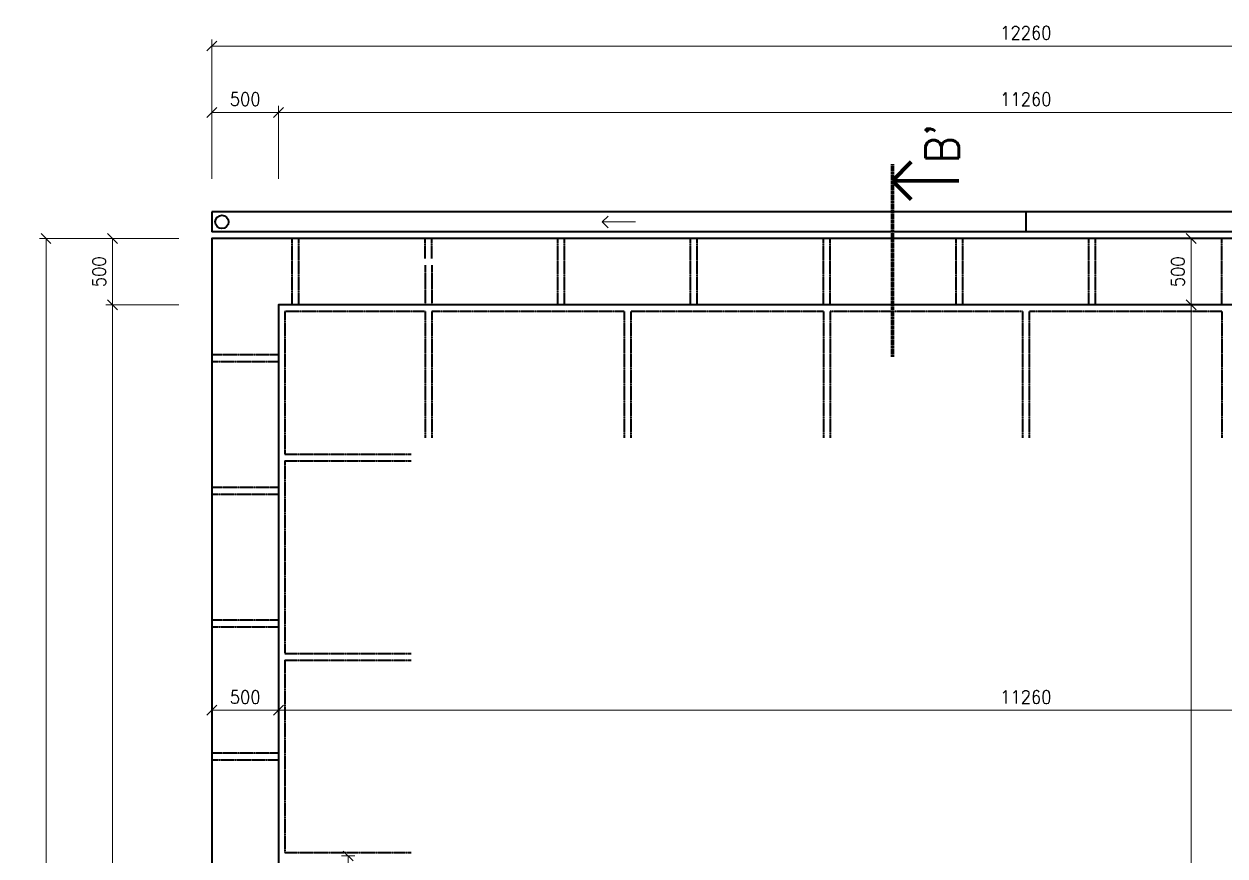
# Model space of a CAD drawing. Header units: millimetres. Extents: x 12861 to 36957, y 18531 to 36351.
# Drawn here: x 17711 to 26757, y 30085 to 36351 of the extents above; entities that cross this region are included whole.
import ezdxf
from ezdxf.enums import TextEntityAlignment as Align

# ---------------------------------------------------------------- set-up
doc = ezdxf.new("R2010")
doc.units = ezdxf.units.MM
doc.header["$MEASUREMENT"] = 0
doc.linetypes.add('ACAD_ISO02W100', pattern=[15, 12, -3])
doc.linetypes.add('ACAD_ISO10W100', pattern=[18, 12, -3, 0, -3])
for name, color, linetype, lineweight in [('0.18', 51, 'Continuous', 18), ('0.25', 7, 'Continuous', 25), ('0.35', 6, 'Continuous', 35), ('0.6', 10, 'Continuous', 60), ('0.7', 30, 'Continuous', 70)]:
    doc.layers.add(name, color=color, linetype=linetype, lineweight=lineweight)
doc.styles.add('MyTextStyle', font='romans.shx', dxfattribs={"width": 0.9})
doc.dimstyles.new('Standard SK ext', dxfattribs={"dimtxt": 100, "dimasz": 75, "dimexe": 50, "dimexo": 0, "dimgap": 50, "dimtad": 1, "dimdec": 0, "dimrnd": 5, "dimzin": 0, "dimdsep": 46, "dimtxsty": 'MyTextStyle', "dimblk": 'OBLIQUE', "dimcen": 0, "dimclrd": 51, "dimclre": 51, "dimadec": 0, "dimazin": 0, "dimtfac": 1, "dimtdec": 0, "dimtofl": 0, "dimtmove": 0, "dimatfit": 2, "dimfxl": 500, "dimfxlon": 1, "dimtolj": 1, "dimtzin": 0, "dimlwd": 18, "dimlwe": 18, "dimarcsym": 0})
doc.dimstyles.new('Standard SK int', dxfattribs={"dimtxt": 100, "dimasz": 75, "dimexe": 50, "dimexo": 0, "dimgap": 50, "dimtad": 1, "dimdec": 0, "dimrnd": 5, "dimzin": 0, "dimtxsty": 'MyTextStyle', "dimblk": 'OBLIQUE', "dimcen": 0, "dimclrd": 51, "dimclre": 51, "dimadec": 0, "dimazin": 1, "dimtm": 1e-09, "dimtfac": 1, "dimtdec": 0, "dimtofl": 0, "dimtmove": 0, "dimatfit": 2, "dimfxl": 50, "dimfxlon": 1, "dimtfill": 1, "dimtfillclr": 250, "dimtolj": 1, "dimtzin": 0, "dimlwd": 18, "dimlwe": 18, "dimarcsym": 0})

# ---------------------------------------------------------------- blocks, each defined once
blk = doc.blocks.new('_Oblique')
at = {"color": 0, "linetype": 'ByBlock', "lineweight": -2}
blk.add_line((-0.5, -0.5), (0.5, 0.5), dxfattribs=at)
blk = doc.blocks.new('*D9')
at = {"layer": '0.25', "color": 51, "linetype": 'Continuous', "lineweight": 18, "transparency": 16777216}
for p, q in [((18877.1, 34234.9), (18327.1, 34234.9)), ((18377.1, 24434.9), (18377.1, 34234.9)), ((18877.1, 24434.9), (18327.1, 24434.9))]:
    blk.add_line(p, q, dxfattribs=at)
at = {"layer": 'Defpoints', "color": 0, "linetype": 'Continuous', "transparency": 16777216}
for p in [(18377.1, 34234.9), (19627.1, 34234.9), (19627.1, 24434.9)]:
    blk.add_point(p, dxfattribs=at)
at = {"layer": '0.25', "color": 51, "linetype": 'Continuous', "lineweight": 18, "transparency": 16777216, "xscale": 75, "yscale": 75, "zscale": 75}
for p, rotation in [((18377.1, 34234.9), 90), ((18377.1, 24434.9), 270)]:
    blk.add_blockref('_Oblique', p, dxfattribs=dict(at, rotation=rotation))
at = {"layer": '0.25', "color": 0, "linetype": 'Continuous', "transparency": 16777216, "insert": (18277.1, 29334.9), "char_height": 100, "attachment_point": 5, "rotation": 90, "style": 'MyTextStyle'}
blk.add_mtext('\\A1;9800', dxfattribs=at)
blk = doc.blocks.new('*D10')
at = {"layer": '0.25', "color": 51, "linetype": 'Continuous', "lineweight": 18, "transparency": 16777216}
for p, q in [((18877.1, 34734.9), (18327.1, 34734.9)), ((18377.1, 34734.9), (18377.1, 34234.9)), ((18877.1, 34234.9), (18327.1, 34234.9))]:
    blk.add_line(p, q, dxfattribs=at)
at = {"layer": 'Defpoints', "color": 0, "linetype": 'Continuous', "transparency": 16777216}
for p in [(19127.1, 34734.9), (18377.1, 34234.9), (19627.1, 34234.9)]:
    blk.add_point(p, dxfattribs=at)
at = {"layer": '0.25', "color": 51, "linetype": 'Continuous', "lineweight": 18, "transparency": 16777216, "xscale": 75, "yscale": 75, "zscale": 75}
for p, rotation in [((18377.1, 34734.9), 90), ((18377.1, 34234.9), 270)]:
    blk.add_blockref('_Oblique', p, dxfattribs=dict(at, rotation=rotation))
at = {"layer": '0.25', "color": 0, "linetype": 'Continuous', "transparency": 16777216, "insert": (18277.1, 34484.9), "char_height": 100, "attachment_point": 5, "rotation": 90, "style": 'MyTextStyle'}
blk.add_mtext('\\A1;500', dxfattribs=at)
blk = doc.blocks.new('*D11')
at = {"layer": '0.25', "color": 51, "linetype": 'Continuous', "lineweight": 18, "transparency": 16777216}
for p, q in [((18377.1, 34734.9), (17827.1, 34734.9)), ((17877.1, 23934.9), (17877.1, 34734.9)), ((18377.1, 23934.9), (17827.1, 23934.9))]:
    blk.add_line(p, q, dxfattribs=at)
at = {"layer": 'Defpoints', "color": 0, "linetype": 'Continuous', "transparency": 16777216}
for p in [(17877.1, 34734.9), (19127.1, 34734.9), (19127.1, 23934.9)]:
    blk.add_point(p, dxfattribs=at)
at = {"layer": '0.25', "color": 51, "linetype": 'Continuous', "lineweight": 18, "transparency": 16777216, "xscale": 75, "yscale": 75, "zscale": 75}
for p, rotation in [((17877.1, 34734.9), 90), ((17877.1, 23934.9), 270)]:
    blk.add_blockref('_Oblique', p, dxfattribs=dict(at, rotation=rotation))
at = {"layer": '0.25', "color": 0, "linetype": 'Continuous', "transparency": 16777216, "insert": (17777.1, 29334.9), "char_height": 100, "attachment_point": 5, "rotation": 90, "style": 'MyTextStyle'}
blk.add_mtext('\\A1;10800', dxfattribs=at)
blk = doc.blocks.new('*D13')
at = {"layer": '0.25', "color": 51, "linetype": 'Continuous', "lineweight": 18, "transparency": 16777216}
for p, q in [((32137.1, 34734.9), (32687.1, 34734.9)), ((32637.1, 23934.9), (32637.1, 34734.9)), ((32137.1, 23934.9), (32687.1, 23934.9))]:
    blk.add_line(p, q, dxfattribs=at)
at = {"layer": 'Defpoints', "color": 0, "linetype": 'Continuous', "transparency": 16777216}
for p in [(19127.1, 34734.9), (32637.1, 34734.9), (31387.1, 23934.9)]:
    blk.add_point(p, dxfattribs=at)
at = {"layer": '0.25', "color": 51, "linetype": 'Continuous', "lineweight": 18, "transparency": 16777216, "xscale": 75, "yscale": 75, "zscale": 75}
for p, rotation in [((32637.1, 34734.9), 90), ((32637.1, 23934.9), 270)]:
    blk.add_blockref('_Oblique', p, dxfattribs=dict(at, rotation=rotation))
at = {"layer": '0.25', "color": 0, "linetype": 'Continuous', "transparency": 16777216, "insert": (32537.1, 29334.9), "char_height": 100, "attachment_point": 5, "rotation": 90, "style": 'MyTextStyle'}
blk.add_mtext('\\A1;10800', dxfattribs=at)
blk = doc.blocks.new('*D21')
at = {"layer": '0.25', "color": 51, "linetype": 'Continuous', "lineweight": 18, "transparency": 16777216}
for p, q in [((20102.1, 30084.9), (20202.1, 30084.9)), ((20152.1, 28584.9), (20152.1, 30084.9)), ((20102.1, 28584.9), (20202.1, 28584.9))]:
    blk.add_line(p, q, dxfattribs=at)
at = {"layer": 'Defpoints', "color": 0, "linetype": 'Continuous', "transparency": 16777216}
for p in [(19677.1, 30084.9), (20152.1, 30084.9), (19677.1, 28584.9)]:
    blk.add_point(p, dxfattribs=at)
at = {"layer": '0.25', "color": 51, "linetype": 'Continuous', "lineweight": 18, "transparency": 16777216, "xscale": 75, "yscale": 75, "zscale": 75}
for p, rotation in [((20152.1, 30084.9), 90), ((20152.1, 28584.9), 270)]:
    blk.add_blockref('_Oblique', p, dxfattribs=dict(at, rotation=rotation))
at = {"layer": '0.25', "color": 0, "linetype": 'Continuous', "transparency": 16777216, "insert": (20052.1, 29334.9), "char_height": 100, "attachment_point": 5, "rotation": 90, "style": 'MyTextStyle', "bg_fill": 3, "box_fill_scale": 1.25, "bg_fill_color": 256, "bg_fill_true_color": 13158600, "bg_fill_transparency": 0}
blk.add_mtext('\\A1;1500', dxfattribs=at)
blk = doc.blocks.new('*D26')
at = {"layer": '0.25', "color": 51, "linetype": 'Continuous', "lineweight": 18, "transparency": 16777216}
for p, q in [((19627.1, 31232.1), (19627.1, 31132.1)), ((30887.1, 31232.1), (30887.1, 31132.1)), ((19627.1, 31182.1), (30887.1, 31182.1))]:
    blk.add_line(p, q, dxfattribs=at)
at = {"layer": 'Defpoints', "color": 0, "linetype": 'Continuous', "transparency": 16777216}
for p in [(19627.1, 34234.9), (30887.1, 34234.9), (30887.1, 31182.1)]:
    blk.add_point(p, dxfattribs=at)
at = {"layer": '0.25', "color": 51, "linetype": 'Continuous', "lineweight": 18, "transparency": 16777216, "xscale": 75, "yscale": 75, "zscale": 75, "rotation": 180}
blk.add_blockref('_Oblique', (19627.1, 31182.1), dxfattribs=at)
at = {"layer": '0.25', "color": 51, "linetype": 'Continuous', "lineweight": 18, "transparency": 16777216, "xscale": 75, "yscale": 75, "zscale": 75}
blk.add_blockref('_Oblique', (30887.1, 31182.1), dxfattribs=at)
at = {"layer": '0.25', "color": 0, "linetype": 'Continuous', "transparency": 16777216, "insert": (25257.1, 31282.1), "char_height": 100, "attachment_point": 5, "style": 'MyTextStyle', "bg_fill": 3, "box_fill_scale": 1.25, "bg_fill_color": 256, "bg_fill_true_color": 13158600, "bg_fill_transparency": 0}
blk.add_mtext('\\A1;11260', dxfattribs=at)
blk = doc.blocks.new('*D29')
at = {"layer": '0.25', "color": 51, "linetype": 'Continuous', "lineweight": 18, "transparency": 16777216}
for p, q in [((26452.5, 34234.9), (26552.5, 34234.9)), ((26502.5, 24434.9), (26502.5, 34234.9)), ((26552.5, 24434.9), (26452.5, 24434.9))]:
    blk.add_line(p, q, dxfattribs=at)
at = {"layer": 'Defpoints', "color": 0, "linetype": 'Continuous', "transparency": 16777216}
for p in [(19627.1, 34234.9), (26502.5, 34234.9), (30887.1, 24434.9)]:
    blk.add_point(p, dxfattribs=at)
at = {"layer": '0.25', "color": 51, "linetype": 'Continuous', "lineweight": 18, "transparency": 16777216, "xscale": 75, "yscale": 75, "zscale": 75}
for p, rotation in [((26502.5, 34234.9), 90), ((26502.5, 24434.9), 270)]:
    blk.add_blockref('_Oblique', p, dxfattribs=dict(at, rotation=rotation))
at = {"layer": '0.25', "color": 0, "linetype": 'Continuous', "transparency": 16777216, "insert": (26402.5, 29334.9), "char_height": 100, "attachment_point": 5, "rotation": 90, "style": 'MyTextStyle', "bg_fill": 3, "box_fill_scale": 1.25, "bg_fill_color": 256, "bg_fill_true_color": 13158600, "bg_fill_transparency": 0}
blk.add_mtext('\\A1;9800', dxfattribs=at)
blk = doc.blocks.new('*D30')
at = {"layer": '0.25', "color": 51, "linetype": 'Continuous', "lineweight": 18, "transparency": 16777216}
for p, q in [((26452.5, 34734.9), (26552.5, 34734.9)), ((26502.5, 34234.9), (26502.5, 34734.9)), ((26452.5, 34234.9), (26552.5, 34234.9))]:
    blk.add_line(p, q, dxfattribs=at)
at = {"layer": 'Defpoints', "color": 0, "linetype": 'Continuous', "transparency": 16777216}
for p in [(19127.1, 34734.9), (26502.5, 34734.9), (19627.1, 34234.9)]:
    blk.add_point(p, dxfattribs=at)
at = {"layer": '0.25', "color": 51, "linetype": 'Continuous', "lineweight": 18, "transparency": 16777216, "xscale": 75, "yscale": 75, "zscale": 75}
for p, rotation in [((26502.5, 34734.9), 90), ((26502.5, 34234.9), 270)]:
    blk.add_blockref('_Oblique', p, dxfattribs=dict(at, rotation=rotation))
at = {"layer": '0.25', "color": 0, "linetype": 'Continuous', "transparency": 16777216, "insert": (26402.5, 34484.9), "char_height": 100, "attachment_point": 5, "rotation": 90, "style": 'MyTextStyle', "bg_fill": 3, "box_fill_scale": 1.25, "bg_fill_color": 256, "bg_fill_true_color": 13158600, "bg_fill_transparency": 0}
blk.add_mtext('\\A1;500', dxfattribs=at)
blk = doc.blocks.new('*D31')
at = {"layer": '0.25', "color": 51, "linetype": 'Continuous', "lineweight": 18, "transparency": 16777216}
for p, q in [((19127.1, 35184.9), (19127.1, 35734.9)), ((19627.1, 35184.9), (19627.1, 35734.9)), ((19127.1, 35684.9), (19627.1, 35684.9))]:
    blk.add_line(p, q, dxfattribs=at)
at = {"layer": 'Defpoints', "color": 0, "linetype": 'Continuous', "transparency": 16777216}
for p in [(19627.1, 35684.9), (19127.1, 34734.9), (19627.1, 34234.9)]:
    blk.add_point(p, dxfattribs=at)
at = {"layer": '0.25', "color": 51, "linetype": 'Continuous', "lineweight": 18, "transparency": 16777216, "xscale": 75, "yscale": 75, "zscale": 75, "rotation": 180}
blk.add_blockref('_Oblique', (19127.1, 35684.9), dxfattribs=at)
at = {"layer": '0.25', "color": 51, "linetype": 'Continuous', "lineweight": 18, "transparency": 16777216, "xscale": 75, "yscale": 75, "zscale": 75}
blk.add_blockref('_Oblique', (19627.1, 35684.9), dxfattribs=at)
at = {"layer": '0.25', "color": 0, "linetype": 'Continuous', "transparency": 16777216, "insert": (19377.1, 35784.9), "char_height": 100, "attachment_point": 5, "style": 'MyTextStyle'}
blk.add_mtext('\\A1;500', dxfattribs=at)
blk = doc.blocks.new('*D32')
at = {"layer": '0.25', "color": 51, "linetype": 'Continuous', "lineweight": 18, "transparency": 16777216}
for p, q in [((19627.1, 35184.9), (19627.1, 35734.9)), ((30887.1, 35184.9), (30887.1, 35734.9)), ((19627.1, 35684.9), (30887.1, 35684.9))]:
    blk.add_line(p, q, dxfattribs=at)
at = {"layer": 'Defpoints', "color": 0, "linetype": 'Continuous', "transparency": 16777216}
for p in [(30887.1, 35684.9), (19627.1, 34234.9), (30887.1, 34234.9)]:
    blk.add_point(p, dxfattribs=at)
at = {"layer": '0.25', "color": 51, "linetype": 'Continuous', "lineweight": 18, "transparency": 16777216, "xscale": 75, "yscale": 75, "zscale": 75, "rotation": 180}
blk.add_blockref('_Oblique', (19627.1, 35684.9), dxfattribs=at)
at = {"layer": '0.25', "color": 51, "linetype": 'Continuous', "lineweight": 18, "transparency": 16777216, "xscale": 75, "yscale": 75, "zscale": 75}
blk.add_blockref('_Oblique', (30887.1, 35684.9), dxfattribs=at)
at = {"layer": '0.25', "color": 0, "linetype": 'Continuous', "transparency": 16777216, "insert": (25257.1, 35784.9), "char_height": 100, "attachment_point": 5, "style": 'MyTextStyle'}
blk.add_mtext('\\A1;11260', dxfattribs=at)
blk = doc.blocks.new('*D34')
at = {"layer": '0.25', "color": 51, "linetype": 'Continuous', "lineweight": 18, "transparency": 16777216}
for p, q in [((19127.1, 35684.9), (19127.1, 36234.9)), ((19127.1, 36184.9), (31387.1, 36184.9)), ((31387.1, 35684.9), (31387.1, 36234.9))]:
    blk.add_line(p, q, dxfattribs=at)
at = {"layer": 'Defpoints', "color": 0, "linetype": 'Continuous', "transparency": 16777216}
for p in [(31387.1, 36184.9), (19127.1, 34734.9), (31387.1, 34734.9)]:
    blk.add_point(p, dxfattribs=at)
at = {"layer": '0.25', "color": 51, "linetype": 'Continuous', "lineweight": 18, "transparency": 16777216, "xscale": 75, "yscale": 75, "zscale": 75, "rotation": 180}
blk.add_blockref('_Oblique', (19127.1, 36184.9), dxfattribs=at)
at = {"layer": '0.25', "color": 51, "linetype": 'Continuous', "lineweight": 18, "transparency": 16777216, "xscale": 75, "yscale": 75, "zscale": 75}
blk.add_blockref('_Oblique', (31387.1, 36184.9), dxfattribs=at)
at = {"layer": '0.25', "color": 0, "linetype": 'Continuous', "transparency": 16777216, "insert": (25257.1, 36284.9), "char_height": 100, "attachment_point": 5, "style": 'MyTextStyle'}
blk.add_mtext('\\A1;12260', dxfattribs=at)
blk = doc.blocks.new('*D37')
at = {"layer": '0.25', "color": 51, "linetype": 'Continuous', "lineweight": 18, "transparency": 16777216}
for p, q in [((19127.1, 31232.1), (19127.1, 31132.1)), ((19627.1, 31232.1), (19627.1, 31132.1)), ((19627.1, 31182.1), (19127.1, 31182.1))]:
    blk.add_line(p, q, dxfattribs=at)
at = {"layer": 'Defpoints', "color": 0, "linetype": 'Continuous', "transparency": 16777216}
for p in [(19627.1, 34234.9), (19127.1, 31809.9), (19127.1, 31182.1)]:
    blk.add_point(p, dxfattribs=at)
at = {"layer": '0.25', "color": 51, "linetype": 'Continuous', "lineweight": 18, "transparency": 16777216, "xscale": 75, "yscale": 75, "zscale": 75, "rotation": 180}
blk.add_blockref('_Oblique', (19127.1, 31182.1), dxfattribs=at)
at = {"layer": '0.25', "color": 51, "linetype": 'Continuous', "lineweight": 18, "transparency": 16777216, "xscale": 75, "yscale": 75, "zscale": 75}
blk.add_blockref('_Oblique', (19627.1, 31182.1), dxfattribs=at)
at = {"layer": '0.25', "color": 0, "linetype": 'Continuous', "transparency": 16777216, "insert": (19377.1, 31282.1), "char_height": 100, "attachment_point": 5, "style": 'MyTextStyle', "bg_fill": 3, "box_fill_scale": 1.25, "bg_fill_color": 256, "bg_fill_true_color": 13158600, "bg_fill_transparency": 0}
blk.add_mtext('\\A1;500', dxfattribs=at)

msp = doc.modelspace()

# ---------------------------------------------------------------- linework, layer by layer
at = {"layer": '0.18', "linetype": 'Continuous'}
for p, q in [((22067.1, 34859.9), (22111.2, 34904.1)), ((22317.1, 34859.9), (22067.1, 34859.9)), ((22067.1, 34859.9), (22111.2, 34815.7))]:
    msp.add_line(p, q, dxfattribs=at)
at = {"layer": '0.35', "linetype": 'Continuous'}
for p, q in [((31387.1, 34934.9), (19127.1, 34934.9)), ((19127.1, 34934.9), (19127.1, 34784.9)), ((31387.1, 34784.9), (19127.1, 34784.9))]:
    msp.add_line(p, q, dxfattribs=at)
at = {"layer": '0.35', "linetype": 'ACAD_ISO02W100', "ltscale": 0.2}
for p, q in [((19732.1, 34234.9), (19732.1, 34734.9)), ((19782.1, 34234.9), (19782.1, 34734.9)), ((20732.1, 34584.9), (20732.1, 34734.9)), ((20782.1, 34584.9), (20782.1, 34734.9)), ((21732.1, 34234.9), (21732.1, 34734.9)), ((21782.1, 34234.9), (21782.1, 34734.9)), ((22732.1, 34234.9), (22732.1, 34734.9)), ((22782.1, 34234.9), (22782.1, 34734.9)), ((23732.1, 34234.9), (23732.1, 34734.9)), ((23782.1, 34234.9), (23782.1, 34734.9)), ((24732.1, 34234.9), (24732.1, 34734.9)), ((24782.1, 34234.9), (24782.1, 34734.9)), ((25732.1, 34234.9), (25732.1, 34734.9)), ((25782.1, 34234.9), (25782.1, 34734.9)), ((26732.1, 34234.9), (26732.1, 34734.9)), ((20732.1, 34534.9), (20732.1, 34234.9)), ((20782.1, 34534.9), (20782.1, 34234.9)), ((20732.1, 34184.9), (20732.1, 33234.9)), ((20782.1, 34184.9), (20782.1, 33234.9)), ((22232.1, 34184.9), (22232.1, 33234.9)), ((22282.1, 34184.9), (22282.1, 33234.9)), ((23732.1, 34184.9), (23732.1, 33234.9)), ((23782.1, 34184.9), (23782.1, 33234.9)), ((25232.1, 34184.9), (25232.1, 33234.9)), ((25282.1, 34184.9), (25282.1, 33234.9)), ((26732.1, 34184.9), (26732.1, 33234.9)), ((19627.1, 33859.9), (19127.1, 33859.9)), ((19127.1, 33809.9), (19627.1, 33809.9)), ((19677.1, 33109.9), (20627.1, 33109.9)), ((19677.1, 33059.9), (20627.1, 33059.9)), ((19627.1, 32859.9), (19127.1, 32859.9)), ((19127.1, 32809.9), (19627.1, 32809.9)), ((19627.1, 31859.9), (19127.1, 31859.9)), ((19127.1, 31809.9), (19627.1, 31809.9)), ((19677.1, 31609.9), (20627.1, 31609.9)), ((19677.1, 31559.9), (20627.1, 31559.9)), ((19627.1, 30859.9), (19127.1, 30859.9)), ((19127.1, 30809.9), (19627.1, 30809.9)), ((19677.1, 30109.9), (20627.1, 30109.9))]:
    msp.add_line(p, q, dxfattribs=at)
at = {"layer": '0.35', "ltscale": 2}
for points in [[(19127.1, 23934.9), (31387.1, 23934.9), (31387.1, 34734.9), (19127.1, 34734.9)], [(19627.1, 24434.9), (30887.1, 24434.9), (30887.1, 34234.9), (19627.1, 34234.9)]]:
    msp.add_lwpolyline(points, close=True, dxfattribs=at)
at = {"layer": '0.35', "linetype": 'ACAD_ISO02W100', "ltscale": 0.2}
for points in [[(20732.1, 34184.9), (19677.1, 34184.9), (19677.1, 33109.9)], [(22232.1, 34184.9), (20782.1, 34184.9)], [(23732.1, 34184.9), (22282.1, 34184.9)], [(25232.1, 34184.9), (23782.1, 34184.9)], [(26732.1, 34184.9), (25282.1, 34184.9)], [(19677.1, 33059.9), (19677.1, 31609.9)], [(19677.1, 31559.9), (19677.1, 30109.9)]]:
    msp.add_lwpolyline(points, dxfattribs=at)
at = {"layer": '0.35', "linetype": 'Continuous'}
msp.add_circle((19202.1, 34859.9), 50, dxfattribs=at)
at = {"layer": '0.7'}
for p, q in [((24251.9, 35170.2), (24393.4, 35311.6)), ((24751.9, 35170.2), (24251.9, 35170.2)), ((24251.9, 35170.2), (24393.4, 35028.8))]:
    msp.add_line(p, q, dxfattribs=at)
at = {"layer": '0.7', "linetype": 'ACAD_ISO10W100', "ltscale": 0.5}
msp.add_line((24251.9, 35295.2), (24251.9, 33845.2), dxfattribs=at)

# ---------------------------------------------------------------- texts
at = {"layer": '0.6', "style": 'MyTextStyle', "width": 0.9}
msp.add_text("B'", height=250, rotation=90, dxfattribs=at).set_placement((24751.9, 35600.9), align=Align.RIGHT)

# ---------------------------------------------------------------- dimensions: what is measured, and where the dimension line sits
at = {"layer": '0.25', "linetype": 'Continuous'}
for base, p1, p2, picture, middle in [((17877.1, 34734.9), (19127.1, 23934.9), (19127.1, 34734.9), '*D11', (17777.1, 29334.9)), ((18377.1, 34234.9), (19127.1, 34734.9), (19627.1, 34234.9), '*D10', (18277.1, 34484.9)), ((32637.1, 34734.9), (31387.1, 23934.9), (19127.1, 34734.9), '*D13', (32537.1, 29334.9)), ((18377.1, 34234.9), (19627.1, 24434.9), (19627.1, 34234.9), '*D9', (18277.1, 29334.9))]:
    dim = msp.add_linear_dim(base=base, p1=p1, p2=p2, angle=270, dimstyle='Standard SK ext', dxfattribs=at)
    dim.commit()
    dim.dimension.update_dxf_attribs({"geometry": picture, "text_midpoint": middle})

# ---------------------------------------------------------------- next in the draw order: dimensions: what is measured, and where the dimension line sits
dim = msp.add_linear_dim(base=(30887.1, 31182.1), p1=(19627.1, 34234.9), p2=(30887.1, 34234.9), dimstyle='Standard SK int', override={"dimtmove": 1}, dxfattribs=at)
dim.commit()
dim.dimension.update_dxf_attribs({"geometry": '*D26', "text_midpoint": (25257.1, 31282.1)})
dim = msp.add_linear_dim(base=(20152.1, 30084.9), p1=(19677.1, 28584.9), p2=(19677.1, 30084.9), angle=90, dimstyle='Standard SK int', override={"dimtmove": 1}, dxfattribs=at)
dim.commit()
dim.dimension.update_dxf_attribs({"geometry": '*D21', "text_midpoint": (20052.1, 29334.9)})

# ---------------------------------------------------------------- next in the draw order: dimensions: what is measured, and where the dimension line sits
dim = msp.add_linear_dim(base=(26502.5, 34234.9), p1=(30887.1, 24434.9), p2=(19627.1, 34234.9), angle=90, dimstyle='Standard SK int', override={"dimtmove": 1}, dxfattribs=at)
dim.commit()
dim.dimension.update_dxf_attribs({"geometry": '*D29', "text_midpoint": (26402.5, 29334.9)})

# ---------------------------------------------------------------- next in the draw order: dimensions: what is measured, and where the dimension line sits
dim = msp.add_linear_dim(base=(26502.5, 34734.9), p1=(19627.1, 34234.9), p2=(19127.1, 34734.9), angle=90, dimstyle='Standard SK int', override={"dimtmove": 1}, dxfattribs=at)
dim.commit()
dim.dimension.update_dxf_attribs({"geometry": '*D30', "text_midpoint": (26402.5, 34484.9)})

# ---------------------------------------------------------------- next in the draw order: linework, layer by layer
at = {"layer": '0.35', "linetype": 'Continuous'}
msp.add_line((25257.1, 34934.9), (25257.1, 34784.9), dxfattribs=at)

# ---------------------------------------------------------------- next in the draw order: dimensions: what is measured, and where the dimension line sits
at = {"layer": '0.25', "linetype": 'Continuous'}
for base, p1, p2, picture, middle in [((31387.1, 36184.9), (19127.1, 34734.9), (31387.1, 34734.9), '*D34', (25257.1, 36284.9)), ((19627.1, 35684.9), (19127.1, 34734.9), (19627.1, 34234.9), '*D31', (19377.1, 35784.9)), ((30887.1, 35684.9), (19627.1, 34234.9), (30887.1, 34234.9), '*D32', (25257.1, 35784.9))]:
    dim = msp.add_linear_dim(base=base, p1=p1, p2=p2, dimstyle='Standard SK ext', dxfattribs=at)
    dim.commit()
    dim.dimension.update_dxf_attribs({"geometry": picture, "text_midpoint": middle})

# ---------------------------------------------------------------- next in the draw order: dimensions: what is measured, and where the dimension line sits
dim = msp.add_linear_dim(base=(19127.1, 31182.1), p1=(19627.1, 34234.9), p2=(19127.1, 31809.9), dimstyle='Standard SK int', override={"dimtmove": 1}, dxfattribs=at)
dim.commit()
dim.dimension.update_dxf_attribs({"geometry": '*D37', "text_midpoint": (19377.1, 31282.1)})

doc.saveas('drawing.dxf')
